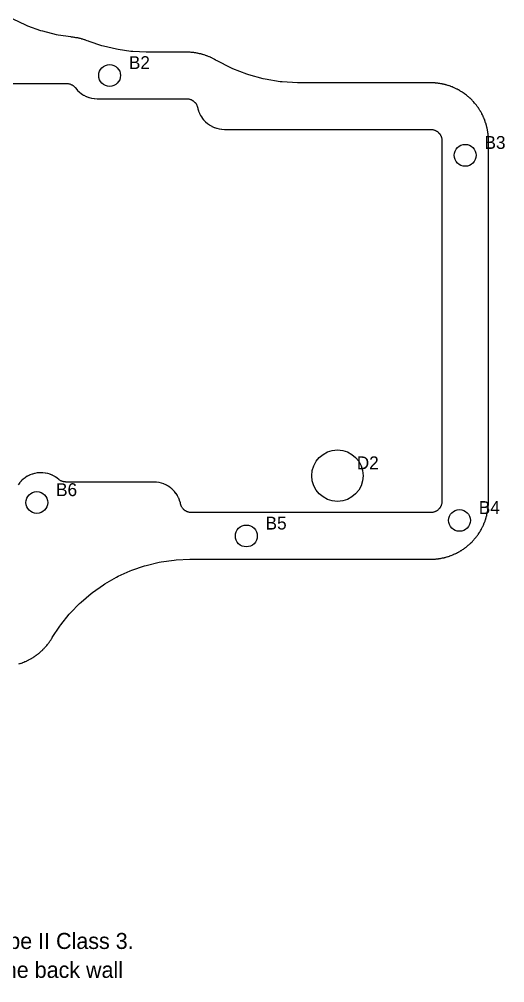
# Model space of a CAD drawing. Header units: millimetres. Extents: x 95 to 299, y -197 to -21.
# Drawn here: x 223.6 to 299.1, y -174.9 to -24.9 of the extents above; entities that cross this region are included whole.
import ezdxf

# ---------------------------------------------------------------- set-up
doc = ezdxf.new("R2010")
doc.units = ezdxf.units.MM
for name, color, linetype in [('BARE', 7, 'Continuous'), ('HOLES', 7, 'Continuous'), ('OUTLINE', 7, 'Continuous'), ('TEXT', 7, 'Continuous')]:
    doc.layers.add(name, color=color, linetype=linetype)

msp = doc.modelspace()

# ---------------------------------------------------------------- linework, layer by layer
at = {"layer": 'BARE'}
for points in [[(223.51, -125.27), (223.65, -125.23), (223.72, -125.21), (223.86, -125.16), (223.92, -125.14), (224.06, -125.09), (224.14, -125.06), (224.29, -125), (224.34, -124.98), (224.47, -124.92), (224.55, -124.89), (224.68, -124.83), (224.74, -124.8), (224.87, -124.74), (224.95, -124.7), (225.09, -124.63), (225.14, -124.61), (225.27, -124.54), (225.34, -124.5), (225.47, -124.42), (225.52, -124.39), (225.64, -124.32), (225.72, -124.27), (225.85, -124.19), (225.9, -124.16), (226.02, -124.07), (226.09, -124.03), (226.21, -123.94), (226.26, -123.91), (226.37, -123.82), (226.45, -123.76), (226.57, -123.67), (226.61, -123.63), (226.72, -123.54), (226.79, -123.49), (226.9, -123.39), (226.94, -123.35), (227.05, -123.25), (227.12, -123.19), (227.23, -123.08), (227.27, -123.04), (227.37, -122.94), (227.43, -122.88), (227.53, -122.77), (227.57, -122.73), (227.67, -122.62), (227.73, -122.55), (227.83, -122.44), (227.86, -122.39), (227.96, -122.28), (228.01, -122.22), (228.1, -122.1), (228.14, -122.05), (228.22, -121.94), (228.27, -121.86), (228.36, -121.73), (228.39, -121.69), (228.47, -121.56), (228.52, -121.5), (228.6, -121.37), (228.63, -121.32), (228.64, -121.3), (228.71, -121.18), (229.89, -119.39), (230.06, -119.17), (231.35, -117.55), (231.54, -117.34), (232.98, -115.85), (233.19, -115.66), (234.76, -114.31), (234.99, -114.14), (236.68, -112.95), (236.92, -112.8), (238.72, -111.77), (238.97, -111.64), (240.86, -110.79), (241.12, -110.69), (243.08, -110.02), (243.35, -109.94), (245.37, -109.46), (245.65, -109.4), (247.7, -109.11), (247.98, -109.08), (250.12, -108.98), (250.26, -108.98), (287.49, -108.98), (287.53, -108.98), (287.64, -108.98), (287.72, -108.98), (287.81, -108.98), (287.99, -108.97), (288.11, -108.97), (288.2, -108.96), (288.25, -108.96), (288.39, -108.95), (288.45, -108.94), (288.6, -108.93), (288.68, -108.92), (288.82, -108.9), (288.89, -108.89), (289.02, -108.87), (289.12, -108.85), (289.27, -108.83), (289.32, -108.81), (289.47, -108.79), (289.55, -108.77), (289.69, -108.74), (289.75, -108.72), (289.89, -108.69), (289.98, -108.66), (290.13, -108.62), (290.18, -108.6), (290.32, -108.56), (290.4, -108.54), (290.54, -108.49), (290.6, -108.47), (290.73, -108.42), (290.82, -108.39), (290.96, -108.33), (291.01, -108.31), (291.15, -108.25), (291.22, -108.22), (291.36, -108.16), (291.42, -108.14), (291.54, -108.08), (291.63, -108.03), (291.77, -107.96), (291.81, -107.94), (291.94, -107.87), (292.01, -107.83), (292.14, -107.76), (292.2, -107.72), (292.32, -107.65), (292.4, -107.6), (292.53, -107.52), (292.57, -107.49), (292.7, -107.41), (292.76, -107.36), (292.88, -107.27), (292.93, -107.24), (293.05, -107.15), (293.12, -107.1), (293.24, -107), (293.29, -106.97), (293.4, -106.87), (293.46, -106.82), (293.57, -106.72), (293.62, -106.68), (293.72, -106.59), (293.79, -106.52), (293.9, -106.41), (293.94, -106.38), (294.05, -106.27), (294.1, -106.21), (294.2, -106.11), (294.25, -106.06), (294.34, -105.95), (294.4, -105.88), (294.5, -105.77), (294.54, -105.72), (294.63, -105.61), (294.68, -105.55), (294.77, -105.43), (294.81, -105.38), (294.89, -105.27), (294.95, -105.19), (295.04, -105.06), (295.07, -105.02), (295.15, -104.9), (295.19, -104.83), (295.27, -104.7), (295.31, -104.65), (295.38, -104.53), (295.42, -104.45), (295.5, -104.31), (295.53, -104.26), (295.6, -104.13), (295.63, -104.06), (295.7, -103.93), (295.73, -103.87), (295.79, -103.74), (295.82, -103.66), (295.89, -103.52), (295.91, -103.47), (295.96, -103.33), (295.99, -103.26), (296.05, -103.12), (296.07, -103.06), (296.11, -102.93), (296.15, -102.84), (296.19, -102.69), (296.21, -102.64), (296.25, -102.5), (296.27, -102.42), (296.31, -102.28), (296.33, -102.21), (296.36, -102.08), (296.38, -101.99), (296.42, -101.83), (296.43, -101.78), (296.46, -101.64), (296.47, -101.56), (296.5, -101.41), (296.51, -101.35), (296.53, -101.21), (296.54, -101.12), (296.56, -100.96), (296.56, -100.91), (296.58, -100.76), (296.58, -100.68), (296.59, -100.53), (296.6, -100.44), (296.6, -100.36), (296.6, -100.34), (296.61, -100.08), (296.61, -43.95), (296.61, -43.91), (296.61, -43.81), (296.61, -43.72), (296.61, -43.63), (296.6, -43.45), (296.6, -43.34), (296.59, -43.25), (296.59, -43.2), (296.58, -43.05), (296.57, -42.99), (296.56, -42.85), (296.55, -42.77), (296.53, -42.62), (296.52, -42.56), (296.5, -42.42), (296.48, -42.33), (296.46, -42.17), (296.45, -42.12), (296.42, -41.98), (296.4, -41.9), (296.37, -41.75), (296.35, -41.69), (296.32, -41.56), (296.29, -41.46), (296.25, -41.32), (296.24, -41.26), (296.19, -41.12), (296.17, -41.05), (296.12, -40.91), (296.1, -40.85), (296.05, -40.71), (296.02, -40.62), (295.96, -40.48), (295.94, -40.43), (295.89, -40.29), (295.85, -40.22), (295.79, -40.09), (295.77, -40.03), (295.71, -39.9), (295.66, -39.82), (295.59, -39.68), (295.57, -39.63), (295.5, -39.5), (295.46, -39.43), (295.39, -39.3), (295.35, -39.25), (295.28, -39.13), (295.23, -39.05), (295.15, -38.92), (295.12, -38.87), (295.04, -38.75), (294.99, -38.68), (294.91, -38.56), (294.87, -38.51), (294.78, -38.4), (294.73, -38.32), (294.63, -38.2), (294.6, -38.16), (294.5, -38.05), (294.45, -37.98), (294.35, -37.87), (294.31, -37.82), (294.22, -37.72), (294.15, -37.65), (294.05, -37.54), (294.01, -37.5), (293.9, -37.4), (293.84, -37.34), (293.74, -37.24), (293.69, -37.2), (293.59, -37.1), (293.51, -37.04), (293.4, -36.94), (293.36, -36.9), (293.24, -36.81), (293.18, -36.76), (293.06, -36.67), (293.01, -36.63), (292.9, -36.55), (292.82, -36.49), (292.69, -36.41), (292.65, -36.37), (292.53, -36.29), (292.46, -36.25), (292.33, -36.17), (292.28, -36.14), (292.16, -36.07), (292.08, -36.02), (291.94, -35.94), (291.89, -35.92), (291.76, -35.85), (291.69, -35.81), (291.56, -35.75), (291.5, -35.72), (291.38, -35.66), (291.29, -35.62), (291.15, -35.56), (291.1, -35.54), (290.96, -35.48), (290.89, -35.45), (290.75, -35.4), (290.69, -35.38), (290.56, -35.33), (290.47, -35.3), (290.32, -35.25), (290.27, -35.23), (290.13, -35.19), (290.05, -35.17), (289.91, -35.13), (289.85, -35.11), (289.71, -35.08), (289.62, -35.06), (289.47, -35.03), (289.41, -35.02), (289.27, -34.99), (289.19, -34.97), (289.04, -34.95), (288.98, -34.94), (288.84, -34.92), (288.75, -34.91), (288.59, -34.89), (288.54, -34.88), (288.39, -34.87), (288.31, -34.86), (288.17, -34.85), (288.07, -34.85), (287.99, -34.84), (287.97, -34.84), (287.71, -34.83), (267.06, -34.83), (266.9, -34.83), (264.49, -34.7), (264.17, -34.66), (261.86, -34.29), (261.55, -34.23), (259.3, -33.61), (258.99, -33.51), (256.82, -32.66), (256.53, -32.53), (254.38, -31.42), (254.24, -31.34), (254.17, -31.3), (254.13, -31.27), (254.13, -31.27), (254.07, -31.24), (254.04, -31.22), (253.98, -31.19), (253.93, -31.16), (253.8, -31.09), (253.73, -31.06), (253.59, -30.99), (253.54, -30.96), (253.41, -30.9), (253.32, -30.86), (253.18, -30.8), (253.13, -30.78), (252.99, -30.72), (252.92, -30.69), (252.78, -30.64), (252.72, -30.62), (252.59, -30.57), (252.5, -30.54), (252.35, -30.49), (252.3, -30.47), (252.16, -30.43), (252.08, -30.41), (251.94, -30.37), (251.87, -30.35), (251.74, -30.32), (251.65, -30.3), (251.49, -30.27), (251.44, -30.25), (251.3, -30.23), (251.22, -30.21), (251.07, -30.19), (251.01, -30.18), (250.87, -30.16), (250.77, -30.14), (250.62, -30.12), (250.56, -30.12), (250.42, -30.11), (250.34, -30.1), (250.19, -30.09), (250.1, -30.08), (250.01, -30.08), (249.99, -30.08), (249.73, -30.07), (243.49, -30.07), (243.35, -30.07), (241.25, -29.97), (240.97, -29.94), (238.96, -29.66), (238.69, -29.61), (236.71, -29.14), (236.45, -29.07), (234.46, -28.4), (234.33, -28.35), (234.15, -28.29), (234.01, -28.23), (233.92, -28.2), (233.77, -28.15), (233.71, -28.13), (233.57, -28.08), (233.49, -28.06), (233.34, -28.02), (233.27, -28), (233.13, -27.96), (233.03, -27.94), (232.88, -27.9), (232.82, -27.89), (232.67, -27.86), (232.59, -27.84), (232.43, -27.82), (232.37, -27.81), (232.22, -27.78), (232.12, -27.77), (231.96, -27.75), (231.7, -27.72), (231.58, -27.7), (229.63, -27.4), (229.35, -27.35), (227.23, -26.82), (226.95, -26.73), (224.9, -26), (224.62, -25.88), (222.65, -24.95)], [(213.92, -34.94), (230.91, -34.94), (230.95, -34.94), (230.95, -34.94), (230.99, -34.94), (231.03, -34.94), (231.11, -34.95), (231.11, -34.95), (231.19, -34.96), (231.21, -34.96), (231.29, -34.98), (231.29, -34.98), (231.37, -34.99), (231.39, -35), (231.46, -35.02), (231.46, -35.02), (231.54, -35.05), (231.56, -35.06), (231.63, -35.08), (231.63, -35.09), (231.7, -35.12), (231.72, -35.13), (231.79, -35.17), (231.79, -35.17), (231.86, -35.21), (231.88, -35.22), (231.94, -35.26), (231.95, -35.26), (232.01, -35.31), (232.03, -35.32), (232.09, -35.37), (232.09, -35.38), (232.14, -35.43), (232.16, -35.44), (232.21, -35.5), (232.22, -35.5), (232.27, -35.56), (232.29, -35.59), (232.58, -35.93), (232.59, -35.94), (232.61, -35.96), (232.61, -35.97), (232.89, -36.24), (232.9, -36.25), (232.92, -36.27), (232.93, -36.28), (233.23, -36.51), (233.24, -36.52), (233.26, -36.54), (233.27, -36.55), (233.6, -36.75), (233.61, -36.76), (233.63, -36.77), (233.65, -36.78), (233.99, -36.95), (234, -36.95), (234.03, -36.97), (234.04, -36.97), (234.4, -37.11), (234.41, -37.11), (234.44, -37.12), (234.45, -37.12), (234.82, -37.22), (234.83, -37.22), (234.86, -37.23), (234.87, -37.23), (235.25, -37.29), (235.26, -37.29), (235.29, -37.3), (235.3, -37.3), (235.72, -37.32), (235.73, -37.32), (235.74, -37.32), (235.75, -37.32), (249.62, -37.32), (249.65, -37.32), (249.65, -37.32), (249.69, -37.32), (249.73, -37.32), (249.81, -37.33), (249.81, -37.33), (249.88, -37.34), (249.9, -37.34), (249.98, -37.35), (249.98, -37.35), (250.05, -37.37), (250.07, -37.38), (250.14, -37.4), (250.15, -37.4), (250.22, -37.42), (250.24, -37.43), (250.31, -37.45), (250.31, -37.45), (250.37, -37.48), (250.39, -37.49), (250.46, -37.53), (250.46, -37.53), (250.53, -37.56), (250.55, -37.58), (250.61, -37.62), (250.61, -37.62), (250.67, -37.66), (250.69, -37.67), (250.75, -37.72), (250.75, -37.72), (250.8, -37.77), (250.82, -37.78), (250.87, -37.83), (250.88, -37.84), (250.93, -37.89), (250.94, -37.91), (250.99, -37.96), (250.99, -37.96), (251.04, -38.02), (251.05, -38.04), (251.09, -38.1), (251.09, -38.1), (251.13, -38.17), (251.14, -38.18), (251.18, -38.25), (251.18, -38.25), (251.21, -38.32), (251.22, -38.34), (251.25, -38.4), (251.25, -38.41), (251.28, -38.48), (251.29, -38.5), (251.31, -38.57), (251.31, -38.57), (251.33, -38.64), (251.34, -38.68), (251.35, -38.72), (251.35, -38.72), (251.36, -38.75), (251.37, -38.81), (251.37, -38.82), (251.38, -38.85), (251.38, -38.86), (251.48, -39.2), (251.48, -39.21), (251.49, -39.24), (251.5, -39.25), (251.63, -39.58), (251.63, -39.59), (251.64, -39.61), (251.65, -39.62), (251.81, -39.94), (251.82, -39.95), (251.83, -39.97), (251.84, -39.98), (252.03, -40.28), (252.03, -40.29), (252.05, -40.31), (252.06, -40.32), (252.28, -40.6), (252.28, -40.61), (252.3, -40.63), (252.31, -40.63), (252.55, -40.89), (252.56, -40.9), (252.58, -40.92), (252.59, -40.93), (252.86, -41.16), (252.87, -41.16), (252.89, -41.18), (252.9, -41.19), (253.19, -41.39), (253.19, -41.4), (253.22, -41.41), (253.23, -41.42), (253.53, -41.6), (253.54, -41.6), (253.57, -41.61), (253.58, -41.62), (253.9, -41.77), (253.91, -41.77), (253.94, -41.78), (253.95, -41.78), (254.28, -41.9), (254.29, -41.9), (254.32, -41.91), (254.33, -41.91), (254.67, -42), (254.68, -42), (254.71, -42.01), (254.72, -42.01), (255.07, -42.06), (255.08, -42.06), (255.11, -42.06), (255.12, -42.06), (255.51, -42.08), (255.51, -42.08), (255.53, -42.08), (255.53, -42.08), (287.59, -42.08), (287.63, -42.08), (287.63, -42.08), (287.67, -42.08), (287.71, -42.09), (287.78, -42.09), (287.79, -42.09), (287.86, -42.1), (287.88, -42.1), (287.95, -42.12), (287.95, -42.12), (288.03, -42.13), (288.05, -42.14), (288.12, -42.16), (288.12, -42.16), (288.19, -42.18), (288.21, -42.19), (288.28, -42.21), (288.28, -42.22), (288.35, -42.25), (288.37, -42.26), (288.44, -42.29), (288.44, -42.29), (288.5, -42.33), (288.52, -42.34), (288.58, -42.38), (288.59, -42.38), (288.65, -42.42), (288.66, -42.43), (288.72, -42.48), (288.72, -42.48), (288.78, -42.53), (288.8, -42.54), (288.85, -42.59), (288.85, -42.6), (288.9, -42.65), (288.92, -42.66), (288.96, -42.72), (288.97, -42.72), (289.01, -42.78), (289.02, -42.8), (289.07, -42.86), (289.07, -42.86), (289.11, -42.92), (289.12, -42.94), (289.15, -43.01), (289.16, -43.01), (289.19, -43.07), (289.2, -43.09), (289.23, -43.16), (289.23, -43.16), (289.26, -43.23), (289.26, -43.25), (289.29, -43.32), (289.29, -43.32), (289.31, -43.4), (289.31, -43.42), (289.33, -43.49), (289.33, -43.49), (289.34, -43.56), (289.34, -43.59), (289.35, -43.66), (289.35, -43.66), (289.36, -43.73), (289.36, -43.78), (289.36, -43.81), (289.36, -43.81), (289.36, -43.85), (289.36, -99.96), (289.36, -100), (289.36, -100), (289.36, -100.04), (289.36, -100.08), (289.35, -100.15), (289.35, -100.15), (289.34, -100.23), (289.34, -100.25), (289.33, -100.32), (289.33, -100.32), (289.31, -100.4), (289.31, -100.42), (289.29, -100.49), (289.29, -100.49), (289.26, -100.56), (289.26, -100.58), (289.23, -100.65), (289.23, -100.65), (289.2, -100.72), (289.19, -100.74), (289.16, -100.8), (289.15, -100.81), (289.12, -100.87), (289.11, -100.89), (289.07, -100.95), (289.07, -100.95), (289.02, -101.01), (289.01, -101.03), (288.97, -101.09), (288.96, -101.09), (288.92, -101.15), (288.9, -101.16), (288.85, -101.22), (288.85, -101.22), (288.8, -101.27), (288.78, -101.28), (288.72, -101.33), (288.72, -101.33), (288.66, -101.38), (288.65, -101.39), (288.59, -101.43), (288.58, -101.44), (288.52, -101.48), (288.5, -101.49), (288.44, -101.52), (288.44, -101.52), (288.37, -101.56), (288.35, -101.57), (288.28, -101.6), (288.28, -101.6), (288.21, -101.62), (288.19, -101.63), (288.12, -101.65), (288.12, -101.66), (288.05, -101.67), (288.03, -101.68), (287.95, -101.7), (287.95, -101.7), (287.88, -101.71), (287.86, -101.71), (287.79, -101.72), (287.78, -101.72), (287.71, -101.73), (287.67, -101.73), (287.63, -101.73), (287.63, -101.73), (287.59, -101.73), (250.41, -101.73), (250.37, -101.73), (250.37, -101.73), (250.33, -101.73), (250.29, -101.73), (250.22, -101.72), (250.22, -101.72), (250.14, -101.71), (250.12, -101.71), (250.05, -101.7), (250.05, -101.7), (249.97, -101.68), (249.95, -101.67), (249.88, -101.65), (249.88, -101.65), (249.81, -101.63), (249.79, -101.62), (249.72, -101.6), (249.72, -101.6), (249.65, -101.57), (249.63, -101.56), (249.56, -101.52), (249.56, -101.52), (249.5, -101.49), (249.48, -101.47), (249.42, -101.43), (249.41, -101.43), (249.35, -101.39), (249.34, -101.38), (249.28, -101.33), (249.28, -101.33), (249.22, -101.28), (249.2, -101.27), (249.15, -101.22), (249.15, -101.21), (249.1, -101.16), (249.08, -101.14), (249.04, -101.09), (249.03, -101.09), (248.99, -101.03), (248.98, -101.01), (248.93, -100.95), (248.93, -100.95), (248.89, -100.88), (248.88, -100.87), (248.85, -100.8), (248.84, -100.8), (248.81, -100.73), (248.8, -100.71), (248.77, -100.65), (248.77, -100.64), (248.74, -100.57), (248.74, -100.55), (248.71, -100.48), (248.71, -100.48), (248.69, -100.41), (248.68, -100.37), (248.68, -100.33), (248.68, -100.33), (248.67, -100.3), (248.66, -100.24), (248.65, -100.23), (248.65, -100.2), (248.65, -100.19), (248.54, -99.85), (248.54, -99.84), (248.53, -99.81), (248.53, -99.8), (248.4, -99.47), (248.39, -99.46), (248.38, -99.44), (248.38, -99.43), (248.21, -99.11), (248.21, -99.1), (248.19, -99.08), (248.19, -99.07), (248, -98.77), (247.99, -98.76), (247.97, -98.74), (247.97, -98.73), (247.75, -98.45), (247.74, -98.44), (247.72, -98.42), (247.72, -98.42), (247.47, -98.16), (247.46, -98.15), (247.44, -98.13), (247.44, -98.12), (247.17, -97.89), (247.16, -97.89), (247.14, -97.87), (247.13, -97.86), (246.84, -97.66), (246.83, -97.65), (246.81, -97.64), (246.8, -97.63), (246.49, -97.45), (246.48, -97.45), (246.46, -97.44), (246.45, -97.43), (246.12, -97.28), (246.11, -97.28), (246.09, -97.27), (246.08, -97.27), (245.74, -97.15), (245.73, -97.15), (245.71, -97.14), (245.7, -97.14), (245.35, -97.05), (245.34, -97.05), (245.31, -97.04), (245.3, -97.04), (244.95, -96.99), (244.94, -96.99), (244.91, -96.99), (244.9, -96.99), (244.52, -96.97), (244.51, -96.97), (244.5, -96.97), (244.49, -96.97), (230.87, -96.97), (230.83, -96.97), (230.83, -96.97), (230.79, -96.97), (230.75, -96.96), (230.68, -96.96), (230.68, -96.96), (230.6, -96.95), (230.58, -96.95), (230.51, -96.93), (230.51, -96.93), (230.43, -96.92), (230.41, -96.91), (230.34, -96.89), (230.34, -96.89), (230.27, -96.87), (230.25, -96.86), (230.18, -96.83), (230.18, -96.83), (230.11, -96.8), (230.09, -96.79), (230.02, -96.76), (230.02, -96.76), (229.96, -96.72), (229.94, -96.71), (229.88, -96.67), (229.87, -96.67), (229.81, -96.63), (229.78, -96.6), (229.75, -96.58), (229.75, -96.58), (229.72, -96.56), (229.5, -96.37), (229.49, -96.37), (229.46, -96.35), (229.45, -96.34), (229.16, -96.14), (229.15, -96.14), (229.12, -96.12), (229.11, -96.12), (228.8, -95.95), (228.79, -95.94), (228.76, -95.93), (228.75, -95.92), (228.42, -95.78), (228.41, -95.78), (228.39, -95.77), (228.38, -95.77), (228.04, -95.66), (228.03, -95.66), (228, -95.65), (227.99, -95.65), (227.64, -95.57), (227.63, -95.57), (227.6, -95.57), (227.59, -95.57), (227.23, -95.53), (227.22, -95.52), (227.19, -95.52), (227.18, -95.52), (226.82, -95.52), (226.81, -95.52), (226.78, -95.52), (226.77, -95.52), (226.42, -95.55), (226.41, -95.55), (226.38, -95.55), (226.37, -95.55), (226.01, -95.62), (226, -95.62), (225.98, -95.63), (225.97, -95.63), (225.62, -95.73), (225.61, -95.73), (225.58, -95.74), (225.57, -95.74), (225.24, -95.87), (225.23, -95.87), (225.2, -95.89), (225.19, -95.89), (224.87, -96.05), (224.86, -96.06), (224.84, -96.07), (224.83, -96.08), (224.53, -96.27), (224.52, -96.27), (224.49, -96.29), (224.49, -96.3), (224.2, -96.51), (224.19, -96.52), (224.17, -96.54), (224.16, -96.55), (223.9, -96.79), (223.89, -96.8), (223.87, -96.82), (223.87, -96.83), (223.63, -97.1), (223.62, -97.1), (223.61, -97.13), (223.6, -97.14), (223.39, -97.43)]]:
    msp.add_lwpolyline(points, dxfattribs=at)
msp.add_circle((273.11, -95.98), 4, dxfattribs=at)
at = {"layer": 'HOLES'}
for centre in [(237.64, -33.69), (292.99, -46.12), (226.31, -100.16), (292.1, -102.94), (258.92, -105.36)]:
    msp.add_circle(centre, 1.7, dxfattribs=at)
at = {"layer": 'OUTLINE'}
msp.add_lwpolyline([(223.51, -125.27), (223.65, -125.23), (223.72, -125.21), (223.86, -125.16), (223.92, -125.14), (224.06, -125.09), (224.14, -125.06), (224.29, -125), (224.34, -124.98), (224.47, -124.92), (224.55, -124.89), (224.68, -124.83), (224.74, -124.8), (224.87, -124.74), (224.95, -124.7), (225.09, -124.63), (225.14, -124.61), (225.27, -124.54), (225.34, -124.5), (225.47, -124.42), (225.52, -124.39), (225.64, -124.32), (225.72, -124.27), (225.85, -124.19), (225.9, -124.16), (226.02, -124.07), (226.09, -124.03), (226.21, -123.94), (226.26, -123.91), (226.37, -123.82), (226.45, -123.76), (226.57, -123.67), (226.61, -123.63), (226.72, -123.54), (226.79, -123.49), (226.9, -123.39), (226.94, -123.35), (227.05, -123.25), (227.12, -123.19), (227.23, -123.08), (227.27, -123.04), (227.37, -122.94), (227.43, -122.88), (227.53, -122.77), (227.57, -122.73), (227.67, -122.62), (227.73, -122.55), (227.83, -122.44), (227.86, -122.39), (227.96, -122.28), (228.01, -122.22), (228.1, -122.1), (228.14, -122.05), (228.22, -121.94), (228.27, -121.86), (228.36, -121.73), (228.39, -121.69), (228.47, -121.56), (228.52, -121.5), (228.6, -121.37), (228.63, -121.32), (228.64, -121.3), (228.71, -121.18), (229.89, -119.39), (230.06, -119.17), (231.35, -117.55), (231.54, -117.34), (232.98, -115.85), (233.19, -115.66), (234.76, -114.31), (234.99, -114.14), (236.68, -112.95), (236.92, -112.8), (238.72, -111.77), (238.97, -111.64), (240.86, -110.79), (241.12, -110.69), (243.08, -110.02), (243.35, -109.94), (245.37, -109.46), (245.65, -109.4), (247.7, -109.11), (247.98, -109.08), (250.12, -108.98), (250.26, -108.98), (287.49, -108.98), (287.53, -108.98), (287.64, -108.98), (287.72, -108.98), (287.81, -108.98), (287.99, -108.97), (288.11, -108.97), (288.2, -108.96), (288.25, -108.96), (288.39, -108.95), (288.45, -108.94), (288.6, -108.93), (288.68, -108.92), (288.82, -108.9), (288.89, -108.89), (289.02, -108.87), (289.12, -108.85), (289.27, -108.83), (289.32, -108.81), (289.47, -108.79), (289.55, -108.77), (289.69, -108.74), (289.75, -108.72), (289.89, -108.69), (289.98, -108.66), (290.13, -108.62), (290.18, -108.6), (290.32, -108.56), (290.4, -108.54), (290.54, -108.49), (290.6, -108.47), (290.73, -108.42), (290.82, -108.39), (290.96, -108.33), (291.01, -108.31), (291.15, -108.25), (291.22, -108.22), (291.36, -108.16), (291.42, -108.14), (291.54, -108.08), (291.63, -108.03), (291.77, -107.96), (291.81, -107.94), (291.94, -107.87), (292.01, -107.83), (292.14, -107.76), (292.2, -107.72), (292.32, -107.65), (292.4, -107.6), (292.53, -107.52), (292.57, -107.49), (292.7, -107.41), (292.76, -107.36), (292.88, -107.27), (292.93, -107.24), (293.05, -107.15), (293.12, -107.1), (293.24, -107), (293.29, -106.97), (293.4, -106.87), (293.46, -106.82), (293.57, -106.72), (293.62, -106.68), (293.72, -106.59), (293.79, -106.52), (293.9, -106.41), (293.94, -106.38), (294.05, -106.27), (294.1, -106.21), (294.2, -106.11), (294.25, -106.06), (294.34, -105.95), (294.4, -105.88), (294.5, -105.77), (294.54, -105.72), (294.63, -105.61), (294.68, -105.55), (294.77, -105.43), (294.81, -105.38), (294.89, -105.27), (294.95, -105.19), (295.04, -105.06), (295.07, -105.02), (295.15, -104.9), (295.19, -104.83), (295.27, -104.7), (295.31, -104.65), (295.38, -104.53), (295.42, -104.45), (295.5, -104.31), (295.53, -104.26), (295.6, -104.13), (295.63, -104.06), (295.7, -103.93), (295.73, -103.87), (295.79, -103.74), (295.82, -103.66), (295.89, -103.52), (295.91, -103.47), (295.96, -103.33), (295.99, -103.26), (296.05, -103.12), (296.07, -103.06), (296.11, -102.93), (296.15, -102.84), (296.19, -102.69), (296.21, -102.64), (296.25, -102.5), (296.27, -102.42), (296.31, -102.28), (296.33, -102.21), (296.36, -102.08), (296.38, -101.99), (296.42, -101.83), (296.43, -101.78), (296.46, -101.64), (296.47, -101.56), (296.5, -101.41), (296.51, -101.35), (296.53, -101.21), (296.54, -101.12), (296.56, -100.96), (296.56, -100.91), (296.58, -100.76), (296.58, -100.68), (296.59, -100.53), (296.6, -100.44), (296.6, -100.36), (296.6, -100.34), (296.61, -100.08), (296.61, -43.95), (296.61, -43.91), (296.61, -43.81), (296.61, -43.72), (296.61, -43.63), (296.6, -43.45), (296.6, -43.34), (296.59, -43.25), (296.59, -43.2), (296.58, -43.05), (296.57, -42.99), (296.56, -42.85), (296.55, -42.77), (296.53, -42.62), (296.52, -42.56), (296.5, -42.42), (296.48, -42.33), (296.46, -42.17), (296.45, -42.12), (296.42, -41.98), (296.4, -41.9), (296.37, -41.75), (296.35, -41.69), (296.32, -41.56), (296.29, -41.46), (296.25, -41.32), (296.24, -41.26), (296.19, -41.12), (296.17, -41.05), (296.12, -40.91), (296.1, -40.85), (296.05, -40.71), (296.02, -40.62), (295.96, -40.48), (295.94, -40.43), (295.89, -40.29), (295.85, -40.22), (295.79, -40.09), (295.77, -40.03), (295.71, -39.9), (295.66, -39.82), (295.59, -39.68), (295.57, -39.63), (295.5, -39.5), (295.46, -39.43), (295.39, -39.3), (295.35, -39.25), (295.28, -39.13), (295.23, -39.05), (295.15, -38.92), (295.12, -38.87), (295.04, -38.75), (294.99, -38.68), (294.91, -38.56), (294.87, -38.51), (294.78, -38.4), (294.73, -38.32), (294.63, -38.2), (294.6, -38.16), (294.5, -38.05), (294.45, -37.98), (294.35, -37.87), (294.31, -37.82), (294.22, -37.72), (294.15, -37.65), (294.05, -37.54), (294.01, -37.5), (293.9, -37.4), (293.84, -37.34), (293.74, -37.24), (293.69, -37.2), (293.59, -37.1), (293.51, -37.04), (293.4, -36.94), (293.36, -36.9), (293.24, -36.81), (293.18, -36.76), (293.06, -36.67), (293.01, -36.63), (292.9, -36.55), (292.82, -36.49), (292.69, -36.41), (292.65, -36.37), (292.53, -36.29), (292.46, -36.25), (292.33, -36.17), (292.28, -36.14), (292.16, -36.07), (292.08, -36.02), (291.94, -35.94), (291.89, -35.92), (291.76, -35.85), (291.69, -35.81), (291.56, -35.75), (291.5, -35.72), (291.38, -35.66), (291.29, -35.62), (291.15, -35.56), (291.1, -35.54), (290.96, -35.48), (290.89, -35.45), (290.75, -35.4), (290.69, -35.38), (290.56, -35.33), (290.47, -35.3), (290.32, -35.25), (290.27, -35.23), (290.13, -35.19), (290.05, -35.17), (289.91, -35.13), (289.85, -35.11), (289.71, -35.08), (289.62, -35.06), (289.47, -35.03), (289.41, -35.02), (289.27, -34.99), (289.19, -34.97), (289.04, -34.95), (288.98, -34.94), (288.84, -34.92), (288.75, -34.91), (288.59, -34.89), (288.54, -34.88), (288.39, -34.87), (288.31, -34.86), (288.17, -34.85), (288.07, -34.85), (287.99, -34.84), (287.97, -34.84), (287.71, -34.83), (267.06, -34.83), (266.9, -34.83), (264.49, -34.7), (264.17, -34.66), (261.86, -34.29), (261.55, -34.23), (259.3, -33.61), (258.99, -33.51), (256.82, -32.66), (256.53, -32.53), (254.38, -31.42), (254.24, -31.34), (254.17, -31.3), (254.13, -31.27), (254.13, -31.27), (254.07, -31.24), (254.04, -31.22), (253.98, -31.19), (253.93, -31.16), (253.8, -31.09), (253.73, -31.06), (253.59, -30.99), (253.54, -30.96), (253.41, -30.9), (253.32, -30.86), (253.18, -30.8), (253.13, -30.78), (252.99, -30.72), (252.92, -30.69), (252.78, -30.64), (252.72, -30.62), (252.59, -30.57), (252.5, -30.54), (252.35, -30.49), (252.3, -30.47), (252.16, -30.43), (252.08, -30.41), (251.94, -30.37), (251.87, -30.35), (251.74, -30.32), (251.65, -30.3), (251.49, -30.27), (251.44, -30.25), (251.3, -30.23), (251.22, -30.21), (251.07, -30.19), (251.01, -30.18), (250.87, -30.16), (250.77, -30.14), (250.62, -30.12), (250.56, -30.12), (250.42, -30.11), (250.34, -30.1), (250.19, -30.09), (250.1, -30.08), (250.01, -30.08), (249.99, -30.08), (249.73, -30.07), (243.49, -30.07), (243.35, -30.07), (241.25, -29.97), (240.97, -29.94), (238.96, -29.66), (238.69, -29.61), (236.71, -29.14), (236.45, -29.07), (234.46, -28.4), (234.33, -28.35), (234.15, -28.29), (234.01, -28.23), (233.92, -28.2), (233.77, -28.15), (233.71, -28.13), (233.57, -28.08), (233.49, -28.06), (233.34, -28.02), (233.27, -28), (233.13, -27.96), (233.03, -27.94), (232.88, -27.9), (232.82, -27.89), (232.67, -27.86), (232.59, -27.84), (232.43, -27.82), (232.37, -27.81), (232.22, -27.78), (232.12, -27.77), (231.96, -27.75), (231.7, -27.72), (231.58, -27.7), (229.63, -27.4), (229.35, -27.35), (227.23, -26.82), (226.95, -26.73), (224.9, -26), (224.62, -25.88), (222.65, -24.95)], dxfattribs=at)

# ---------------------------------------------------------------- texts
at = {"layer": 'TEXT'}
for s, height, p in [('B2', 2, (240.64, -32.69)), ('B3', 2, (295.99, -45.12)), ('D2', 2, (276.11, -94.98)), ('B6', 2, (229.31, -99.16)), ('B4', 2, (295.1, -101.94)), ('B5', 2, (261.92, -104.36)), ('BARE layer: no anodising (mask, or skim 0.05 after). Chem film per MIL-DTL-5541 Type II Class 3.', 2.5, (95.16, -169.64)), ('Bare areas: the seam face (tray top / frame underside), the DE-15 flange seat inside the back wall', 2.5, (95.16, -174.14))]:
    msp.add_text(s, height=height, dxfattribs=at).set_placement(p)

doc.saveas('drawing.dxf')
